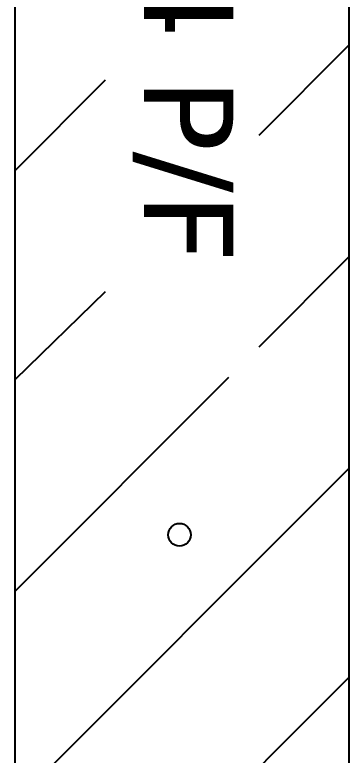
# Model space of a CAD drawing. Extents: x 4719 to 8938, y 1800 to 4482.
# Drawn here: x 7064.7 to 7121, y 3441.8 to 3566.3 of the extents above; entities that cross this region are included whole.
import ezdxf

# ---------------------------------------------------------------- set-up
doc = ezdxf.new("R2010")
doc.units = 0
doc.header["$LTSCALE"] = 10
doc.header["$MEASUREMENT"] = 0
doc.layers.add('G02-1-PRDXXXX-E-MRIO-01-P01-01$0$ANNOTATION', color=7, linetype='Continuous')
doc.styles.add('G02-1-PRDXXXX-E-MRIO-01-P01-01$0$PDF Verdana', font='verdana.ttf')

# ---------------------------------------------------------------- blocks, each defined once
blk = doc.blocks.new('G02-1-PRDXXXX-E-MRIO-01-P01-01$0$DV-54809-ZX-350-001')
at = {"layer": 'G02-1-PRDXXXX-E-MRIO-01-P01-01$0$ANNOTATION', "lineweight": 25}
for points in [[(2402.14, 2129.12), (2345.83, 2129.12), (2345.83, 1401.79), (2402.14, 1401.79)], [(2345.83, 2129.12), (2345.83, 1401.79), (2402.14, 1401.79), (2402.14, 2129.12)]]:
    blk.add_lwpolyline(points, close=True, dxfattribs=at)
for points in [[(2402.14, 1761.22), (2386.9, 1745.98)], [(2361.07, 1755.29), (2345.83, 1740.05)], [(2402.14, 1725.66), (2386.9, 1710.41)], [(2361.07, 1719.73), (2345.83, 1704.91)], [(2381.82, 1705.33), (2345.83, 1669.35)], [(2402.14, 1690.09), (2345.83, 1633.79)], [(2402.14, 1654.95), (2345.83, 1598.65)]]:
    blk.add_lwpolyline(points, dxfattribs=at)
blk.add_circle((2373.56, 1678.88), 1.91, dxfattribs=at)
at = {"layer": 'G02-1-PRDXXXX-E-MRIO-01-P01-01$0$ANNOTATION', "insert": (2374.15, 1802.6), "char_height": 15.016, "attachment_point": 4, "rotation": 270, "style": 'G02-1-PRDXXXX-E-MRIO-01-P01-01$0$PDF Verdana'}
blk.add_mtext('2X4 P/F', dxfattribs=at)

msp = doc.modelspace()

# ---------------------------------------------------------------- block references
msp.add_blockref('G02-1-PRDXXXX-E-MRIO-01-P01-01$0$DV-54809-ZX-350-001', (4718.87, 1800))

doc.saveas('drawing.dxf')
